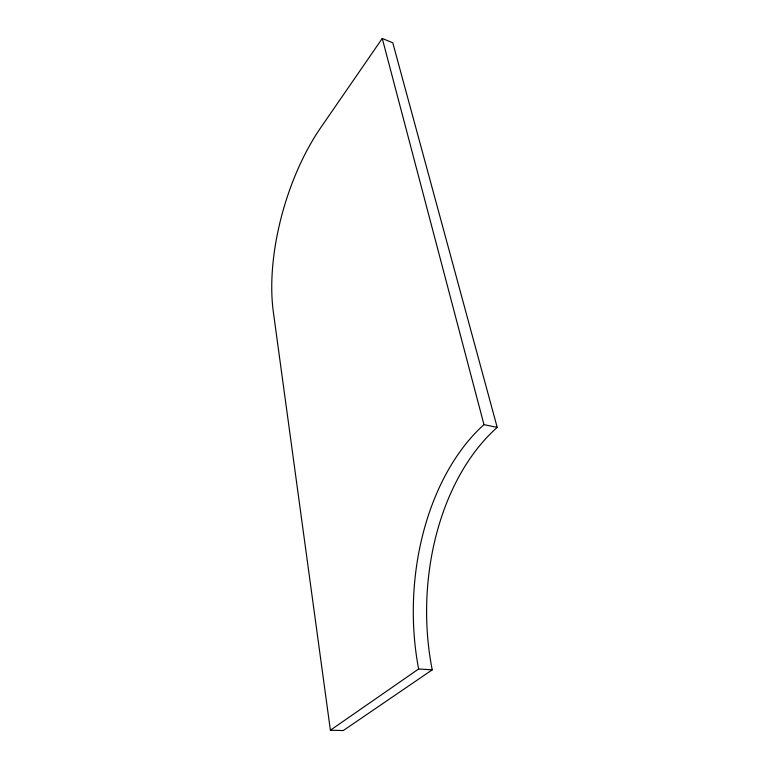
<?xml version="1.0" encoding="UTF-8"?>
<svg xmlns="http://www.w3.org/2000/svg" width="769" height="769" viewBox="0 0 769 769"><rect width="100%" height="100%" fill="white"/><g stroke="black" fill="none" stroke-linecap="round" stroke-linejoin="round"><path stroke-width="1.15" d="M382.26 38.45L320.663 127.769A147.023 66.451 -73.6 0 0 273.341 311.945L330.391 730.214L343.291 730.55L432.226 669.837A206.63 136.719 -87.8 0 1 497.207 427.401L392.786 42.804L382.26 38.45L483.97 424.632A208.437 135.671 -87.4 0 0 418.624 668.992L330.391 730.214M418.624 668.992L432.226 669.837M483.97 424.632L497.207 427.401"/></g></svg>
